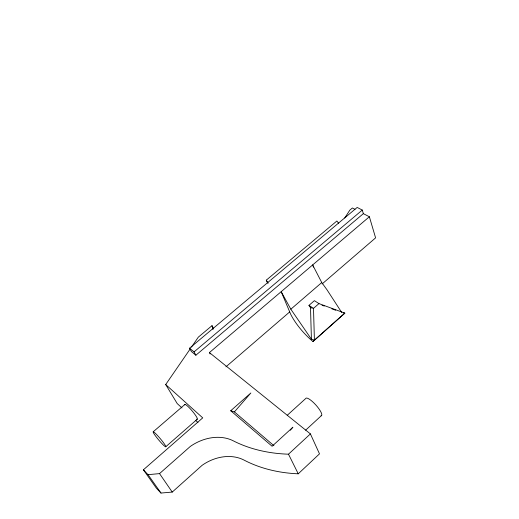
<?xml version="1.0" encoding="UTF-8"?>
<svg xmlns="http://www.w3.org/2000/svg" width="519" height="519" viewBox="0 0 519 519"><rect width="100%" height="100%" fill="white"/><g stroke="black" fill="none" stroke-linecap="round" stroke-linejoin="round"><path stroke-width="0.78" d="M344.752 217.974L349.819 210.15L352.395 207.989L355.002 209.339M181.968 407.921L177.232 403.6L165.697 384.553L190.038 349.17M191.42 347.166L198.31 337.155L212.012 325.666L213.445 328.469M290.296 430.251L292.891 427.208L272.092 446.256L230.721 410.756L250.846 392.987L234.406 411.898L230.721 410.756M363.358 213.653L195.877 355.217L191.394 351.525L189.565 348.21L357.169 207.438L362.281 210.059L363.358 213.653L369.372 216.76L281.181 291.672L290.698 314.261A30.79 9.316 48.8 0 0 312.957 341.508L344.85 313.119L318.951 303.602L314.391 300.65L308.961 305.367L310.511 307.709L311.413 339.205L314.404 340.042L313.502 308.344L318.951 303.602M165.697 384.553L202.734 417.873L143.4 469.805L156.381 488.178L160.981 493.05L172.243 492.077L202.099 465.329A40.819 32.645 -36.6 0 1 244.105 460.119A135.453 102.593 -21 0 0 298.25 473.808L319.496 453.859L310.407 433.903L209.417 352.583L281.181 291.672L290.835 309.207L311.413 339.205M143.4 469.805L148.032 474.677L159.534 473.607L190.324 446.424A41.89 32.788 -35.7 0 1 233.278 440.832A138.794 102.6 -21.2 0 0 288.493 454.19L310.407 433.903M305.626 430.18L321.689 415.362M287.228 415.304L305.685 398.553A11.684 2.887 48 0 1 315.967 405.125A11.684 2.887 48 0 1 321.073 415.81M312.957 341.508L344.85 313.119L343.28 312.788M165.697 446.801A9.783 1.032 49.9 0 0 157.419 435.415A9.783 1.032 49.9 0 0 155.291 435.649A9.783 1.032 49.9 0 0 165.697 446.801L197.214 419.268M290.835 309.207L321.754 282.557L312.646 264.917L313.47 267.123M322.13 283.938L375.6 237.864L369.372 216.76M153.215 431.782L184.887 404.463M225.921 366.842L289.654 311.958M195.877 355.217L194.054 351.895L362.281 210.059M267.525 283.043L266.292 280.163L336.876 220.997L338.725 223.371M310.511 307.709L313.502 308.344L308.961 305.367M322.001 305.224L324.278 306.061M331.855 308.844L335.65 310.232M189.565 348.21L194.054 351.895M234.406 411.898L273.941 445.724M195.585 420.332L197.953 422.492M321.754 282.557L326.976 289.758L341.716 312.464M148.032 474.677L160.981 493.05M159.534 473.607L172.243 492.077M266.292 280.163L268.2 283.153M209.417 352.583L210.156 353.977M288.493 454.19L298.25 473.808M212.012 325.666L213.037 329.513M184.732 404.859A9.647 1.44 49.7 0 1 192.536 411.372A9.647 1.44 49.7 0 1 196.604 419.125"/></g></svg>
